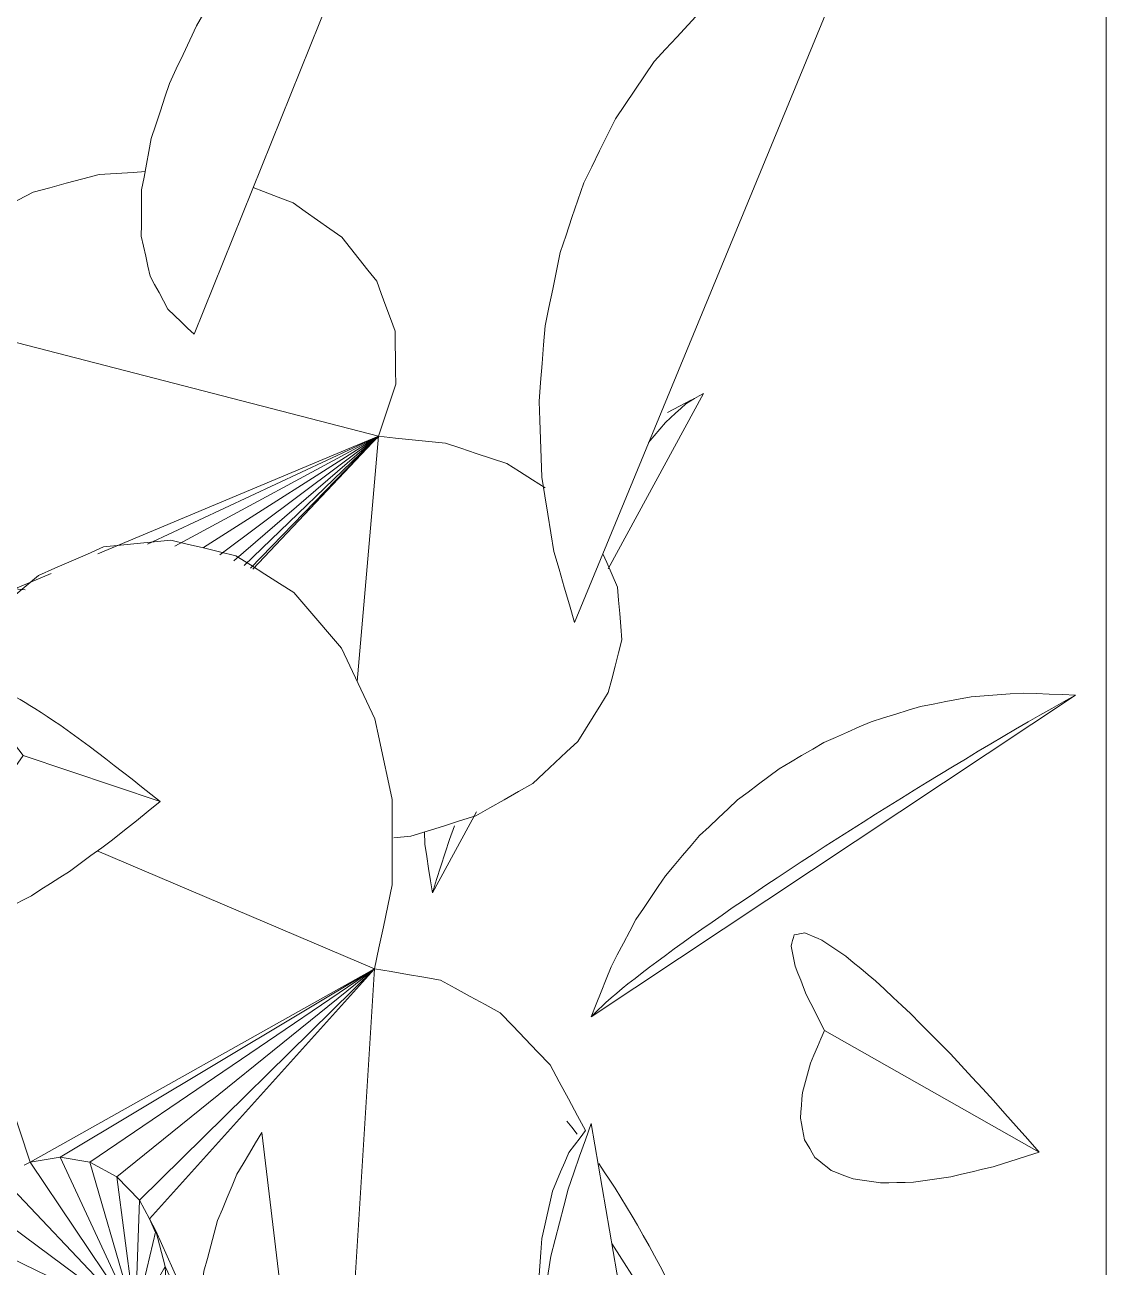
# Model space of a CAD drawing. Header units: metres. Extents: x 10.2 to 20.8, y -0.2 to 6.6.
# Drawn here: x 14.9883 to 15.065, y 1.2255 to 1.3136 of the extents above; entities that cross this region are included whole.
import ezdxf

# ---------------------------------------------------------------- set-up
doc = ezdxf.new("R2010")
doc.units = ezdxf.units.M
for name, color, linetype, lineweight in [('Importações nas famílias', 250, 'Continuous', 5), ('Modelos genéricos', 7, 'Continuous', 5), ('Vegetação', 7, 'Continuous', 5)]:
    doc.layers.add(name, color=color, linetype=linetype, lineweight=lineweight)

# ---------------------------------------------------------------- blocks, each defined once
blk = doc.blocks.new('Planta_pergolado_12200 - plantas pergolado_skp_Component_12-V2827-Corte 3')
at = {"layer": 'Importações nas famílias'}
for p, q in [((15.027077, 1.235413), (15.026715, 1.235829)), ((15.027455, 1.23491), (15.027077, 1.235413)), ((15.039579, 1.211971), (15.029916, 1.227155)), ((15.030827, 1.214255), (15.031696, 1.21386))]:
    blk.add_line(p, q, dxfattribs=at)
at = {"layer": 'Importações nas famílias', "flags": 128}
for points in [[(15.030153, 1.23107), (15.029762, 1.231653), (15.029371, 1.232236), (15.028981, 1.232819)], [(15.031747, 1.228441), (15.031349, 1.229098), (15.03095, 1.229755), (15.030551, 1.230412), (15.030153, 1.23107)], [(15.033356, 1.225545), (15.032954, 1.226269), (15.032552, 1.226993), (15.032149, 1.227717), (15.031747, 1.228441)], [(15.034962, 1.222414), (15.03456, 1.223197), (15.034159, 1.22398), (15.033758, 1.224762), (15.033356, 1.225545)], [(15.020608, 1.222252), (15.021109, 1.22161), (15.02161, 1.220969), (15.022111, 1.220327), (15.022611, 1.219685)], [(15.036545, 1.219083), (15.036149, 1.219916), (15.035753, 1.220749), (15.035358, 1.221581), (15.034962, 1.222414)], [(15.022611, 1.219685), (15.023251, 1.219113), (15.02389, 1.218541), (15.02453, 1.217969)], [(15.03809, 1.215589), (15.037704, 1.216463), (15.037318, 1.217336), (15.036932, 1.21821), (15.036545, 1.219083)], [(15.039579, 1.211971), (15.039207, 1.212876), (15.038835, 1.21378), (15.038463, 1.214685), (15.03809, 1.215589)], [(15.031696, 1.21386), (15.03265, 1.213568), (15.033604, 1.213277), (15.034558, 1.212986), (15.035511, 1.212694)], [(15.035511, 1.212694), (15.036528, 1.212514), (15.037545, 1.212333), (15.038562, 1.212152), (15.039579, 1.211971)]]:
    blk.add_lwpolyline(points, dxfattribs=at)
blk = doc.blocks.new('Planta_pergolado_12200 - plantas pergolado_skp_Component_12-V2828-Corte 3')
at = {"layer": 'Importações nas famílias'}
blk.add_line((15.062817, 1.266074), (15.028436, 1.243246), dxfattribs=at)
at = {"layer": 'Importações nas famílias', "flags": 128}
for points in [[(15.05911, 1.266218), (15.05819, 1.266151), (15.05727, 1.266083), (15.05635, 1.266016), (15.05543, 1.265948)], [(15.062817, 1.266074), (15.061891, 1.26611), (15.060964, 1.266146), (15.060037, 1.266182), (15.05911, 1.266218)], [(15.05946, 1.264162), (15.0603, 1.26464), (15.061139, 1.265118), (15.061978, 1.265596), (15.062817, 1.266074)], [(15.051819, 1.265266), (15.050944, 1.264994), (15.050068, 1.264723), (15.049193, 1.264451), (15.048317, 1.26418)], [(15.05543, 1.265948), (15.054528, 1.265777), (15.053625, 1.265607), (15.052722, 1.265436), (15.051819, 1.265266)], [(15.048317, 1.26418), (15.047478, 1.26381), (15.046639, 1.26344), (15.045801, 1.263071), (15.044962, 1.262701)], [(15.055923, 1.262083), (15.056807, 1.262603), (15.057692, 1.263122), (15.058576, 1.263642), (15.05946, 1.264162)], [(15.044962, 1.262701), (15.04417, 1.262238), (15.043377, 1.261774), (15.042585, 1.261311), (15.041792, 1.260847)], [(15.052287, 1.259886), (15.053196, 1.260435), (15.054105, 1.260985), (15.055014, 1.261534), (15.055923, 1.262083)], [(15.041792, 1.260847), (15.041055, 1.260295), (15.040317, 1.259742), (15.03958, 1.25919), (15.038842, 1.258638)], [(15.048638, 1.257622), (15.049551, 1.258188), (15.050463, 1.258754), (15.051375, 1.25932), (15.052287, 1.259886)], [(15.038842, 1.258638), (15.038168, 1.258003), (15.037494, 1.257368), (15.036819, 1.256733), (15.036145, 1.256098)], [(15.045063, 1.255345), (15.045957, 1.255914), (15.046851, 1.256484), (15.047745, 1.257053), (15.048638, 1.257622)], [(15.036145, 1.256098), (15.035542, 1.255387), (15.034938, 1.254677), (15.034334, 1.253966), (15.033731, 1.253256)], [(15.041644, 1.253108), (15.042499, 1.253667), (15.043354, 1.254226), (15.044208, 1.254786), (15.045063, 1.255345)], [(15.033731, 1.253256), (15.033205, 1.252478), (15.032679, 1.251699), (15.032152, 1.250921), (15.031626, 1.250143)], [(15.038463, 1.250963), (15.039258, 1.251499), (15.040054, 1.252035), (15.040849, 1.252571), (15.041644, 1.253108)], [(15.035593, 1.248961), (15.03631, 1.249461), (15.037028, 1.249962), (15.037745, 1.250462), (15.038463, 1.250963)], [(15.031626, 1.250143), (15.031183, 1.249306), (15.030741, 1.248468), (15.030298, 1.247631), (15.029855, 1.246794)], [(15.033102, 1.247148), (15.033725, 1.247601), (15.034348, 1.248054), (15.03497, 1.248507), (15.035593, 1.248961)], [(15.029855, 1.246794), (15.0295, 1.245907), (15.029145, 1.24502), (15.028791, 1.244133), (15.028436, 1.243246)], [(15.031049, 1.245568), (15.031562, 1.245963), (15.032076, 1.246358), (15.032589, 1.246753), (15.033102, 1.247148)], [(15.029481, 1.244257), (15.029873, 1.244584), (15.030265, 1.244912), (15.030657, 1.24524), (15.031049, 1.245568)], [(15.028436, 1.243246), (15.028697, 1.243498), (15.028959, 1.243751), (15.02922, 1.244004), (15.029481, 1.244257)]]:
    blk.add_lwpolyline(points, dxfattribs=at)
blk = doc.blocks.new('Planta_pergolado_12200 - plantas pergolado_skp_Component_12-V2725-Corte 3')
at = {"layer": 'Importações nas famílias'}
for p, q in [((14.857678, 0.953347), (14.850923, 0.940897)), ((14.841567, 0.923655), (14.838437, 0.917887)), ((14.837878, 0.922224), (14.837907, 0.92135)), ((14.839648, 0.921681), (14.84, 0.922664))]:
    blk.add_line(p, q, dxfattribs=at)
at = {"layer": 'Importações nas famílias', "flags": 128}
for points in [[(14.856425, 0.952601), (14.856738, 0.952788), (14.857051, 0.952974), (14.857365, 0.95316), (14.857678, 0.953347)], [(14.854978, 0.951268), (14.85534, 0.951601), (14.855701, 0.951935), (14.856063, 0.952268), (14.856425, 0.952601)], [(14.856828, 0.952891), (14.855978, 0.952435), (14.855128, 0.951979)], [(14.853773, 0.94985), (14.854175, 0.950323), (14.854576, 0.950795), (14.854978, 0.951268)], [(14.837907, 0.92135), (14.838039, 0.920484), (14.838172, 0.919618), (14.838305, 0.918753), (14.838437, 0.917887)], [(14.838437, 0.917887), (14.83874, 0.918835), (14.839043, 0.919784), (14.839345, 0.920733), (14.839648, 0.921681)]]:
    blk.add_lwpolyline(points, dxfattribs=at)
blk = doc.blocks.new('Planta_pergolado_12200 - plantas pergolado_skp_Component_17-V2829-Corte 3')
at = {"layer": 'Importações nas famílias'}
for p, q in [((15.013364, 1.284439), (14.978899, 1.293362)), ((14.993441, 1.276086), (15.013364, 1.284439)), ((15.013364, 1.284439), (14.996952, 1.276781)), ((15.013364, 1.284439), (14.998902, 1.27665)), ((15.013364, 1.284439), (15.00092, 1.276548)), ((15.013364, 1.284439), (15.002081, 1.27602)), ((15.013364, 1.284439), (15.003089, 1.275591)), ((15.013364, 1.284439), (15.003829, 1.275275)), ((15.013364, 1.284439), (15.004278, 1.275084)), ((15.013364, 1.284439), (15.004435, 1.275017)), ((15.013364, 1.284439), (15.011828, 1.267028)), ((15.013364, 1.284439), (15.013202, 1.284268)), ((14.987539, 1.273611), (14.990122, 1.274694)), ((14.987539, 1.273611), (14.988268, 1.273536)), ((15.015657, 1.256057), (15.014447, 1.255934))]:
    blk.add_line(p, q, dxfattribs=at)
at = {"layer": 'Importações nas famílias', "flags": 128}
for points in [[(14.993524, 1.303022), (14.994736, 1.303096), (14.995949, 1.30317), (14.996824, 1.303223)], [(14.988852, 1.301764), (14.99002, 1.302079), (14.991188, 1.302393), (14.992356, 1.302708), (14.993524, 1.303022)], [(14.984677, 1.299629), (14.985721, 1.300163), (14.986765, 1.300697), (14.987808, 1.30123), (14.988852, 1.301764)], [(15.004466, 1.302095), (15.005182, 1.30182), (15.006238, 1.301414), (15.007294, 1.301009)], [(15.007294, 1.301009), (15.008159, 1.300397), (15.009025, 1.299785), (15.009891, 1.299173), (15.010757, 1.298561)], [(15.010757, 1.298561), (15.011373, 1.297784), (15.01199, 1.297008), (15.012606, 1.296231), (15.013223, 1.295455)], [(15.013223, 1.295455), (15.013548, 1.294567), (15.013874, 1.293678), (15.014199, 1.29279), (15.014525, 1.291902)], [(15.014525, 1.291902), (15.014537, 1.290963), (15.014549, 1.290024), (15.014561, 1.289084), (15.014573, 1.288145)], [(15.014573, 1.288145), (15.014271, 1.287218), (15.013968, 1.286292), (15.013666, 1.285366), (15.013364, 1.284439)], [(15.013364, 1.284439), (15.014552, 1.284316), (15.015741, 1.284193), (15.016929, 1.28407), (15.018117, 1.283947)], [(15.018117, 1.283947), (15.019203, 1.283587), (15.020289, 1.283226), (15.021374, 1.282865), (15.02246, 1.282505)], [(15.02246, 1.282505), (15.023369, 1.281931), (15.024278, 1.281358), (15.025187, 1.280784)], [(15.029278, 1.276092), (15.02955, 1.27548), (15.029936, 1.274609), (15.030322, 1.273739)], [(15.030322, 1.273739), (15.030397, 1.272804), (15.030473, 1.27187), (15.030548, 1.270936), (15.030624, 1.270002)], [(15.030624, 1.270002), (15.030383, 1.269068), (15.030143, 1.268134), (15.029903, 1.267199), (15.029662, 1.266265)], [(15.029662, 1.266265), (15.029123, 1.265395), (15.028583, 1.264524), (15.028043, 1.263654), (15.027504, 1.262783)], [(15.027504, 1.262783), (15.026701, 1.262036), (15.025899, 1.261288), (15.025097, 1.260541), (15.024295, 1.259793)], [(15.024295, 1.259793), (15.023284, 1.25922), (15.022274, 1.258646), (15.021264, 1.258072), (15.020254, 1.257499)], [(15.020254, 1.257499), (15.019105, 1.257138), (15.017955, 1.256778), (15.016806, 1.256417), (15.015657, 1.256057)]]:
    blk.add_lwpolyline(points, dxfattribs=at)
blk = doc.blocks.new('Planta_pergolado_12200 - plantas pergolado_skp_Component_16-V2830-Corte 3')
for name, p in [('Planta_pergolado_12200 - plantas pergolado_skp_Component_17-V2829-Corte 3', (0, 0)), ('Planta_pergolado_12200 - plantas pergolado_skp_Component_12-V2725-Corte 3', (0.17874, 0.33414)), ('Planta_pergolado_12200 - plantas pergolado_skp_Component_12-V2828-Corte 3', (0, 0)), ('Planta_pergolado_12200 - plantas pergolado_skp_Component_12-V2827-Corte 3', (0, 0))]:
    blk.add_blockref(name, p)
blk = doc.blocks.new('Planta_pergolado_12200 - plantas pergolado_skp_-V2896-Corte 3')
blk.add_blockref('Planta_pergolado_12200 - plantas pergolado_skp_Component_16-V2830-Corte 3', (0, 0))
blk = doc.blocks.new('Planta_pergolado_12200 - plantas pergolado_skp_Component_12-V2789-Corte 3')
at = {"layer": 'Importações nas famílias'}
blk.add_line((14.868931, 0.375914), (14.848527, 0.326465), dxfattribs=at)
at = {"layer": 'Importações nas famílias', "flags": 128}
for points in [[(14.864854, 0.374631), (14.865873, 0.374951), (14.866892, 0.375272), (14.867911, 0.375593), (14.868931, 0.375914)], [(14.860977, 0.372563), (14.861946, 0.37308), (14.862916, 0.373597), (14.863885, 0.374114), (14.864854, 0.374631)], [(14.857393, 0.369761), (14.858289, 0.370461), (14.859185, 0.371162), (14.860081, 0.371863), (14.860977, 0.372563)], [(14.854183, 0.366288), (14.854986, 0.367156), (14.855788, 0.368025), (14.85659, 0.368893), (14.857393, 0.369761)], [(14.851425, 0.362228), (14.852115, 0.363243), (14.852804, 0.364258), (14.853494, 0.365273), (14.854183, 0.366288)], [(14.849183, 0.357675), (14.849743, 0.358813), (14.850304, 0.359951), (14.850865, 0.36109), (14.851425, 0.362228)], [(14.847508, 0.352735), (14.847927, 0.35397), (14.848345, 0.355205), (14.848764, 0.35644), (14.849183, 0.357675)], [(14.846441, 0.347526), (14.846708, 0.348828), (14.846975, 0.350131), (14.847242, 0.351433), (14.847508, 0.352735)], [(14.846007, 0.342168), (14.846116, 0.343508), (14.846224, 0.344847), (14.846333, 0.346186), (14.846441, 0.347526)], [(14.846216, 0.336789), (14.846164, 0.338134), (14.846112, 0.339478), (14.846059, 0.340823), (14.846007, 0.342168)], [(14.847062, 0.331513), (14.846851, 0.332832), (14.846639, 0.334151), (14.846427, 0.33547), (14.846216, 0.336789)], [(14.848527, 0.326465), (14.84816, 0.327727), (14.847794, 0.328989), (14.847428, 0.330251), (14.847062, 0.331513)]]:
    blk.add_lwpolyline(points, dxfattribs=at)
blk = doc.blocks.new('Planta_pergolado_12200 - plantas pergolado_skp_Component_12-V3086-Corte 3')
at = {"layer": 'Importações nas famílias'}
for p, q in [((15.017059, 1.333394), (15.000274, 1.291676)), ((15.005138, 1.320884), (15.005881, 1.321926))]:
    blk.add_line(p, q, dxfattribs=at)
at = {"layer": 'Importações nas famílias', "flags": 128}
for points in [[(15.013041, 1.329837), (15.014045, 1.330726), (15.01505, 1.331615), (15.016055, 1.332504), (15.017059, 1.333394)], [(15.017059, 1.333394), (15.016328, 1.333046), (15.015597, 1.332698), (15.014867, 1.33235), (15.014136, 1.332002)], [(15.014136, 1.332002), (15.013454, 1.331534), (15.012773, 1.331065), (15.012092, 1.330597), (15.011411, 1.330128)], [(15.011411, 1.330128), (15.010787, 1.329544), (15.010163, 1.32896), (15.009539, 1.328376), (15.008915, 1.327792)], [(15.009285, 1.325984), (15.010224, 1.326947), (15.011163, 1.327911), (15.012102, 1.328874), (15.013041, 1.329837)], [(15.008915, 1.327792), (15.008355, 1.327099), (15.007795, 1.326406), (15.007235, 1.325713), (15.006675, 1.32502)], [(15.005881, 1.321926), (15.006732, 1.322941), (15.007583, 1.323955), (15.008434, 1.32497), (15.009285, 1.325984)], [(15.006675, 1.32502), (15.006186, 1.324226), (15.005807, 1.323611)], [(15.000437, 1.313577), (15.001055, 1.314622), (15.001673, 1.315668), (15.002192, 1.316547)], [(14.998524, 1.309482), (14.999002, 1.310506), (14.99948, 1.31153), (14.999959, 1.312553), (15.000437, 1.313577)], [(14.997215, 1.305569), (14.997542, 1.306547), (14.997869, 1.307525), (14.998196, 1.308504), (14.998524, 1.309482)], [(14.99654, 1.301929), (14.996709, 1.302839), (14.996877, 1.303749), (14.997046, 1.304659), (14.997215, 1.305569)], [(14.996516, 1.298648), (14.996522, 1.299468), (14.996528, 1.300288), (14.996534, 1.301109), (14.99654, 1.301929)], [(14.997142, 1.295803), (14.996986, 1.296514), (14.996829, 1.297226), (14.996672, 1.297937), (14.996516, 1.298648)], [(14.998405, 1.293461), (14.998089, 1.294046), (14.997774, 1.294632), (14.997458, 1.295217), (14.997142, 1.295803)], [(15.000274, 1.291676), (14.999807, 1.292122), (14.99934, 1.292568), (14.998872, 1.293015), (14.998405, 1.293461)]]:
    blk.add_lwpolyline(points, dxfattribs=at)
blk = doc.blocks.new('Planta_pergolado_12200 - plantas pergolado_skp_Component_12-V2791-Corte 3')
at = {"layer": 'Importações nas famílias'}
blk.add_line((14.881499, 0.288884), (14.866268, 0.297509), dxfattribs=at)
at = {"layer": 'Importações nas famílias', "flags": 128}
for points in [[(14.863891, 0.303513), (14.863947, 0.303711), (14.864004, 0.303909), (14.86406, 0.304106), (14.864117, 0.304304)], [(14.864117, 0.304304), (14.864301, 0.30434), (14.864485, 0.304376), (14.864669, 0.304412), (14.864853, 0.304447)], [(14.864853, 0.304447), (14.865161, 0.30432), (14.865468, 0.304193), (14.865776, 0.304066), (14.866083, 0.303939)], [(14.864181, 0.302092), (14.864108, 0.302447), (14.864036, 0.302803), (14.863963, 0.303158), (14.863891, 0.303513)], [(14.866083, 0.303939), (14.866507, 0.303652), (14.86693, 0.303365), (14.867354, 0.303078), (14.867777, 0.302792)], [(14.867777, 0.302792), (14.868307, 0.302351), (14.868836, 0.301911), (14.869366, 0.301471), (14.869896, 0.301031)], [(14.864979, 0.300075), (14.86478, 0.300579), (14.86458, 0.301084), (14.86438, 0.301588), (14.864181, 0.302092)], [(14.869896, 0.301031), (14.870519, 0.300448), (14.871143, 0.299866), (14.871766, 0.299283), (14.872389, 0.2987)], [(14.866268, 0.297509), (14.865946, 0.298151), (14.865624, 0.298792), (14.865302, 0.299434), (14.864979, 0.300075)], [(14.872389, 0.2987), (14.873092, 0.297988), (14.873795, 0.297276), (14.874497, 0.296564), (14.8752, 0.295852)], [(14.865271, 0.295192), (14.86552, 0.295771), (14.86577, 0.296351), (14.866019, 0.29693), (14.866268, 0.297509)], [(14.8752, 0.295852), (14.875965, 0.295027), (14.87673, 0.294203), (14.877495, 0.293378), (14.87826, 0.292554)], [(14.8647, 0.293112), (14.864843, 0.293632), (14.864986, 0.294152), (14.865128, 0.294672), (14.865271, 0.295192)], [(14.864562, 0.291293), (14.864597, 0.291747), (14.864631, 0.292202), (14.864666, 0.292657), (14.8647, 0.293112)], [(14.87826, 0.292554), (14.87907, 0.291636), (14.87988, 0.290719), (14.880689, 0.289801), (14.881499, 0.288884)], [(14.864858, 0.289754), (14.864784, 0.290139), (14.86471, 0.290523), (14.864636, 0.290908), (14.864562, 0.291293)], [(14.865586, 0.288514), (14.865404, 0.288824), (14.865222, 0.289134), (14.86504, 0.289444), (14.864858, 0.289754)], [(14.866736, 0.287585), (14.866449, 0.287817), (14.866161, 0.288049), (14.865873, 0.288281), (14.865586, 0.288514)], [(14.881499, 0.288884), (14.880682, 0.288626), (14.879865, 0.288368), (14.879048, 0.28811), (14.878231, 0.287852)], [(14.868297, 0.286978), (14.867907, 0.28713), (14.867517, 0.287282), (14.867126, 0.287433), (14.866736, 0.287585)], [(14.878231, 0.287852), (14.877485, 0.287674), (14.876738, 0.287496), (14.875992, 0.287318), (14.875245, 0.28714)], [(14.87025, 0.2867), (14.869762, 0.28677), (14.869274, 0.286839), (14.868785, 0.286909), (14.868297, 0.286978)], [(14.872575, 0.286754), (14.871994, 0.286741), (14.871413, 0.286727), (14.870832, 0.286714), (14.87025, 0.2867)], [(14.875245, 0.28714), (14.874578, 0.287043), (14.87391, 0.286947), (14.873243, 0.286851), (14.872575, 0.286754)]]:
    blk.add_lwpolyline(points, dxfattribs=at)
blk = doc.blocks.new('Planta_pergolado_12200 - plantas pergolado_skp_Component_12-V2792-Corte 3')
at = {"layer": 'Importações nas famílias'}
blk.add_line((14.832131, 0.242245), (14.826328, 0.290287), dxfattribs=at)
at = {"layer": 'Importações nas famílias', "flags": 128}
for points in [[(14.824561, 0.287319), (14.825003, 0.288061), (14.825445, 0.288803), (14.825886, 0.289545), (14.826328, 0.290287)], [(14.823188, 0.284021), (14.823531, 0.284845), (14.823875, 0.28567), (14.824218, 0.286494), (14.824561, 0.287319)], [(14.822223, 0.280431), (14.822464, 0.281329), (14.822706, 0.282226), (14.822947, 0.283124), (14.823188, 0.284021)], [(14.821677, 0.276589), (14.821813, 0.277549), (14.82195, 0.27851), (14.822086, 0.279471), (14.822223, 0.280431)], [(14.821555, 0.272537), (14.821586, 0.27355), (14.821616, 0.274563), (14.821646, 0.275576), (14.821677, 0.276589)], [(14.821593, 0.274563), (14.821479, 0.273661), (14.821314, 0.272357), (14.821149, 0.271052), (14.820984, 0.269748)], [(14.82186, 0.26832), (14.821784, 0.269374), (14.821708, 0.270428), (14.821632, 0.271483), (14.821555, 0.272537)], [(14.820984, 0.269748), (14.82094, 0.268481), (14.820897, 0.267213), (14.820853, 0.265946), (14.82081, 0.264679)], [(14.822588, 0.263985), (14.822406, 0.265069), (14.822224, 0.266153), (14.822042, 0.267236), (14.82186, 0.26832)], [(14.82081, 0.264679), (14.820889, 0.263479), (14.820968, 0.262278), (14.821047, 0.261078), (14.821126, 0.259878)], [(14.823731, 0.259581), (14.823445, 0.260682), (14.82316, 0.261783), (14.822874, 0.262884), (14.822588, 0.263985)], [(14.821126, 0.259878), (14.821325, 0.258772), (14.821525, 0.257667), (14.821724, 0.256562), (14.821924, 0.255456)], [(14.825276, 0.255156), (14.82489, 0.256262), (14.824504, 0.257368), (14.824117, 0.258475), (14.823731, 0.259581)], [(14.821924, 0.255456), (14.822239, 0.254472), (14.822555, 0.253488), (14.82287, 0.252504), (14.823186, 0.251519)], [(14.827206, 0.250759), (14.826723, 0.251858), (14.826241, 0.252958), (14.825758, 0.254057), (14.825276, 0.255156)], [(14.823186, 0.251519), (14.82361, 0.250679), (14.824034, 0.249839), (14.824458, 0.248999), (14.824882, 0.248159)], [(14.829499, 0.24644), (14.828926, 0.247519), (14.828353, 0.248599), (14.827779, 0.249679), (14.827206, 0.250759)], [(14.824882, 0.248159), (14.825404, 0.247482), (14.825927, 0.246806), (14.826449, 0.24613), (14.826972, 0.245453)], [(14.832131, 0.242245), (14.831473, 0.243294), (14.830815, 0.244342), (14.830157, 0.245391), (14.829499, 0.24644)], [(14.826972, 0.245453), (14.827581, 0.244957), (14.82819, 0.24446), (14.828798, 0.243963), (14.829407, 0.243467)], [(14.829407, 0.243467), (14.830088, 0.243161), (14.830769, 0.242856), (14.83145, 0.242551), (14.832131, 0.242245)]]:
    blk.add_lwpolyline(points, dxfattribs=at)
blk = doc.blocks.new('Planta_pergolado_12200 - plantas pergolado_skp_Component_12-V3087-Corte 3')
at = {"layer": 'Importações nas famílias'}
for p, q in [((15.032011, 1.215024), (15.028444, 1.235677)), ((15.024655, 1.223595), (15.024696, 1.222509)), ((15.037092, 1.185607), (15.032223, 1.213797))]:
    blk.add_line(p, q, dxfattribs=at)
at = {"layer": 'Importações nas famílias', "flags": 128}
for points in [[(15.02681, 1.231001), (15.027218, 1.23217), (15.027627, 1.233339), (15.028036, 1.234508), (15.028444, 1.235677)], [(15.02805, 1.23516), (15.027656, 1.234643), (15.027261, 1.234126), (15.026867, 1.233609)], [(15.026867, 1.233609), (15.026574, 1.232922), (15.02628, 1.232235), (15.025987, 1.231548), (15.025693, 1.23086)], [(15.025693, 1.23086), (15.025508, 1.230019), (15.025322, 1.229178), (15.025136, 1.228337), (15.02495, 1.227496)], [(15.025595, 1.226244), (15.025899, 1.227433), (15.026202, 1.228622), (15.026506, 1.229812), (15.02681, 1.231001)], [(15.02495, 1.227496), (15.024877, 1.226521), (15.024803, 1.225546), (15.024729, 1.224571), (15.024655, 1.223595)], [(15.024813, 1.221461), (15.025009, 1.222657), (15.025204, 1.223853), (15.025399, 1.225049), (15.025595, 1.226244)], [(15.024473, 1.216704), (15.024558, 1.217893), (15.024643, 1.219083), (15.024728, 1.220272), (15.024813, 1.221461)], [(15.024579, 1.212026), (15.024553, 1.213195), (15.024526, 1.214365), (15.0245, 1.215535), (15.024473, 1.216704)], [(15.02513, 1.207479), (15.024992, 1.208616), (15.024855, 1.209752), (15.024717, 1.210889), (15.024579, 1.212026)], [(15.026119, 1.203113), (15.025871, 1.204205), (15.025624, 1.205296), (15.025377, 1.206388), (15.02513, 1.207479)], [(15.027535, 1.198978), (15.027181, 1.200012), (15.026827, 1.201046), (15.026473, 1.20208), (15.026119, 1.203113)], [(15.029363, 1.195119), (15.028906, 1.196083), (15.028449, 1.197048), (15.027992, 1.198013), (15.027535, 1.198978)], [(15.031582, 1.191578), (15.031027, 1.192463), (15.030472, 1.193348), (15.029918, 1.194233), (15.029363, 1.195119)], [(15.034168, 1.188395), (15.033521, 1.189191), (15.032875, 1.189987), (15.032228, 1.190782), (15.031582, 1.191578)], [(15.037092, 1.185607), (15.036361, 1.186304), (15.03563, 1.187001), (15.034899, 1.187698), (15.034168, 1.188395)]]:
    blk.add_lwpolyline(points, dxfattribs=at)
blk = doc.blocks.new('Planta_pergolado_12200 - plantas pergolado_skp_Component_12-V2794-Corte 3')
at = {"layer": 'Importações nas famílias'}
blk.add_line((14.819114, 0.31376), (14.80939, 0.317027), dxfattribs=at)
at = {"layer": 'Importações nas famílias', "flags": 128}
for points in [[(14.807085, 0.321787), (14.80701, 0.321724), (14.806935, 0.321661), (14.80686, 0.321598), (14.806785, 0.321535)], [(14.806785, 0.321535), (14.806806, 0.321383), (14.806827, 0.32123), (14.806848, 0.321078), (14.806869, 0.320925)], [(14.807764, 0.321676), (14.807594, 0.321704), (14.807424, 0.321731), (14.807254, 0.321759), (14.807085, 0.321787)], [(14.808815, 0.321205), (14.808553, 0.321323), (14.80829, 0.321441), (14.808027, 0.321558), (14.807764, 0.321676)], [(14.810228, 0.320379), (14.809875, 0.320585), (14.809522, 0.320792), (14.809168, 0.320999), (14.808815, 0.321205)], [(14.806869, 0.320925), (14.806986, 0.320684), (14.807102, 0.320444), (14.807219, 0.320203), (14.807336, 0.319963)], [(14.811985, 0.319206), (14.811546, 0.319499), (14.811106, 0.319793), (14.810667, 0.320086), (14.810228, 0.320379)], [(14.807336, 0.319963), (14.807546, 0.319637), (14.807757, 0.319311), (14.807968, 0.318985), (14.808179, 0.318659)], [(14.814068, 0.317701), (14.813547, 0.318077), (14.813026, 0.318453), (14.812506, 0.31883), (14.811985, 0.319206)], [(14.808179, 0.318659), (14.808482, 0.318251), (14.808785, 0.317843), (14.809087, 0.317435), (14.80939, 0.317027)], [(14.816453, 0.315879), (14.815856, 0.316334), (14.81526, 0.31679), (14.814664, 0.317245), (14.814068, 0.317701)], [(14.80939, 0.317027), (14.808858, 0.316246), (14.808326, 0.315464), (14.807793, 0.314682), (14.807261, 0.313901)], [(14.819114, 0.31376), (14.818448, 0.31429), (14.817783, 0.31482), (14.817118, 0.315349), (14.816453, 0.315879)], [(14.807261, 0.313901), (14.806855, 0.313218), (14.806449, 0.312536), (14.806044, 0.311854), (14.805638, 0.311172)], [(14.815739, 0.311052), (14.816583, 0.311729), (14.817426, 0.312406), (14.81827, 0.313083), (14.819114, 0.31376)], [(14.805638, 0.311172), (14.805368, 0.310605), (14.805098, 0.310038), (14.804828, 0.309471), (14.804559, 0.308904)], [(14.812672, 0.308808), (14.813439, 0.309369), (14.814206, 0.30993), (14.814973, 0.310491), (14.815739, 0.311052)], [(14.804559, 0.308904), (14.804431, 0.308466), (14.804304, 0.308028), (14.804176, 0.30759), (14.804049, 0.307151)], [(14.809984, 0.307081), (14.810656, 0.307513), (14.811328, 0.307945), (14.812, 0.308376), (14.812672, 0.308808)], [(14.804049, 0.307151), (14.804067, 0.306852), (14.804084, 0.306553), (14.804102, 0.306254), (14.80412, 0.305955)], [(14.807738, 0.305912), (14.8083, 0.306204), (14.808861, 0.306496), (14.809423, 0.306789), (14.809984, 0.307081)], [(14.80412, 0.305955), (14.804283, 0.305801), (14.804446, 0.305648), (14.804608, 0.305495), (14.804771, 0.305342)], [(14.804771, 0.305342), (14.805075, 0.305338), (14.805379, 0.305335), (14.805683, 0.305331), (14.805987, 0.305327)], [(14.805987, 0.305327), (14.806425, 0.305473), (14.806862, 0.30562), (14.8073, 0.305766), (14.807738, 0.305912)]]:
    blk.add_lwpolyline(points, dxfattribs=at)
blk = doc.blocks.new('Planta_pergolado_12200 - plantas pergolado_skp_Component_17-V3088-Corte 3')
at = {"layer": 'Importações nas famílias'}
for p, q in [((14.988619, 1.232931), (14.979315, 1.261022)), ((14.993392, 1.255025), (15.013075, 1.246641)), ((15.013075, 1.246641), (14.988619, 1.232931)), ((15.013075, 1.246641), (14.990769, 1.233289)), ((14.992873, 1.232931), (15.013075, 1.246641)), ((14.994789, 1.231883), (15.013075, 1.246641)), ((14.996386, 1.230215), (15.013075, 1.246641)), ((14.997087, 1.228913), (15.013075, 1.246641)), ((15.010137, 1.200104), (15.013075, 1.246641)), ((14.988619, 1.232931), (14.988207, 1.23272)), ((14.990769, 1.233289), (14.988619, 1.232931)), ((14.996083, 1.221835), (14.988619, 1.232931)), ((14.996083, 1.221835), (14.990769, 1.233289)), ((14.992873, 1.232931), (14.990769, 1.233289)), ((14.996083, 1.221835), (14.992873, 1.232931)), ((14.994789, 1.231883), (14.992873, 1.232931)), ((14.996083, 1.221835), (14.98657, 1.231883)), ((14.996083, 1.221835), (14.994789, 1.231883)), ((14.996386, 1.230215), (14.994789, 1.231883)), ((14.996083, 1.221835), (14.984763, 1.230215)), ((14.996083, 1.221835), (14.996386, 1.230215)), ((14.997087, 1.228913), (14.996386, 1.230215)), ((14.997555, 1.228042), (14.997087, 1.228913)), ((14.99753, 1.227935), (14.997087, 1.228913)), ((14.996083, 1.221835), (14.98332, 1.228042)), ((14.997555, 1.228042), (14.996083, 1.221835)), ((14.998217, 1.225511), (14.997555, 1.228042)), ((15.000528, 1.22144), (14.997555, 1.228042)), ((14.996083, 1.221835), (14.998217, 1.225511)), ((14.998325, 1.222796), (14.998217, 1.225511)), ((15.000473, 1.220702), (14.998217, 1.225511))]:
    blk.add_line(p, q, dxfattribs=at)
at = {"layer": 'Importações nas famílias', "flags": 128}
for points in [[(14.998616, 1.277068), (14.997422, 1.276949), (14.996229, 1.27683), (14.995036, 1.276711), (14.993842, 1.276591)], [(15.003224, 1.275961), (15.002072, 1.276238), (15.00092, 1.276514), (14.999768, 1.276791), (14.998616, 1.277068)], [(14.993842, 1.276591), (14.992689, 1.276084), (14.991536, 1.275578), (14.990383, 1.275071), (14.989229, 1.274564)], [(15.007353, 1.273346), (15.006321, 1.274), (15.005289, 1.274653), (15.004256, 1.275307), (15.003224, 1.275961)], [(14.989229, 1.274564), (14.988195, 1.273704), (14.98716, 1.272843), (14.986126, 1.271983), (14.985091, 1.271123)], [(15.010722, 1.269401), (15.00988, 1.270387), (15.009038, 1.271373), (15.008196, 1.27236), (15.007353, 1.273346)], [(15.013101, 1.264395), (15.012506, 1.265646), (15.011912, 1.266898), (15.011317, 1.268149), (15.010722, 1.269401)], [(15.014328, 1.258669), (15.014021, 1.260101), (15.013714, 1.261532), (15.013408, 1.262964), (15.013101, 1.264395)], [(15.014319, 1.252614), (15.014321, 1.254127), (15.014323, 1.255641), (15.014326, 1.257155), (15.014328, 1.258669)], [(15.013075, 1.246641), (15.013386, 1.248134), (15.013697, 1.249627), (15.014008, 1.25112), (15.014319, 1.252614)], [(15.017742, 1.245848), (15.016575, 1.246046), (15.015408, 1.246244), (15.014241, 1.246443), (15.013075, 1.246641)], [(15.021991, 1.243524), (15.020929, 1.244105), (15.019866, 1.244686), (15.018804, 1.245267), (15.017742, 1.245848)], [(15.025532, 1.239826), (15.024647, 1.24075), (15.023761, 1.241675), (15.022876, 1.242599), (15.021991, 1.243524)], [(15.028042, 1.23516), (15.027476, 1.236211), (15.026828, 1.237416), (15.02618, 1.238621), (15.025532, 1.239826)]]:
    blk.add_lwpolyline(points, dxfattribs=at)
blk = doc.blocks.new('Planta_pergolado_12200 - plantas pergolado_skp_Component_16-V3089-Corte 3')
for name, p in [('Planta_pergolado_12200 - plantas pergolado_skp_Component_12-V3086-Corte 3', (0, 0)), ('Planta_pergolado_12200 - plantas pergolado_skp_Component_12-V2789-Corte 3', (0.17874, 0.944751)), ('Planta_pergolado_12200 - plantas pergolado_skp_Component_17-V3088-Corte 3', (0, 0)), ('Planta_pergolado_12200 - plantas pergolado_skp_Component_12-V2794-Corte 3', (0.17874, 0.944751)), ('Planta_pergolado_12200 - plantas pergolado_skp_Component_12-V2791-Corte 3', (0.17874, 0.944751)), ('Planta_pergolado_12200 - plantas pergolado_skp_Component_12-V3087-Corte 3', (0, 0)), ('Planta_pergolado_12200 - plantas pergolado_skp_Component_12-V2792-Corte 3', (0.17874, 0.944751))]:
    blk.add_blockref(name, p)
blk = doc.blocks.new('Planta_pergolado_12200 - plantas pergolado_skp_-V3104-Corte 3')
blk.add_blockref('Planta_pergolado_12200 - plantas pergolado_skp_Component_16-V3089-Corte 3', (0, 0))
blk = doc.blocks.new('Planta_pergolado_12200 - plantas pergolado_skp_-V3105-Corte 3')
blk.add_blockref('Planta_pergolado_12200 - plantas pergolado_skp_-V3104-Corte 3', (0, 0))
blk = doc.blocks.new('Planta_pergolado_12200 - plantas pergolado_skp_-V3106-Corte 3')
for name in ['Planta_pergolado_12200 - plantas pergolado_skp_-V3105-Corte 3', 'Planta_pergolado_12200 - plantas pergolado_skp_-V2896-Corte 3']:
    blk.add_blockref(name, (0, 0))
blk = doc.blocks.new('Planta_pergolado_12200 - Planta_pergolado_12200-V5114-Corte 3')
blk.add_blockref('Planta_pergolado_12200 - plantas pergolado_skp_-V3106-Corte 3', (0, 0))
blk = doc.blocks.new('Churrasqueira - Tipo 1-3141361-Corte 3')
at = {"layer": 'Modelos genéricos', "color": 250}
blk.add_line((15.065, 1.180487), (15.065, 1.477072), dxfattribs=at)

msp = doc.modelspace()

# ---------------------------------------------------------------- block references
at = {"layer": 'Modelos genéricos', "color": 250}
msp.add_blockref('Churrasqueira - Tipo 1-3141361-Corte 3', (0, 0), dxfattribs=at)
at = {"layer": 'Vegetação', "color": 250}
msp.add_blockref('Planta_pergolado_12200 - Planta_pergolado_12200-V5114-Corte 3', (0, 0), dxfattribs=at)

doc.saveas('drawing.dxf')
